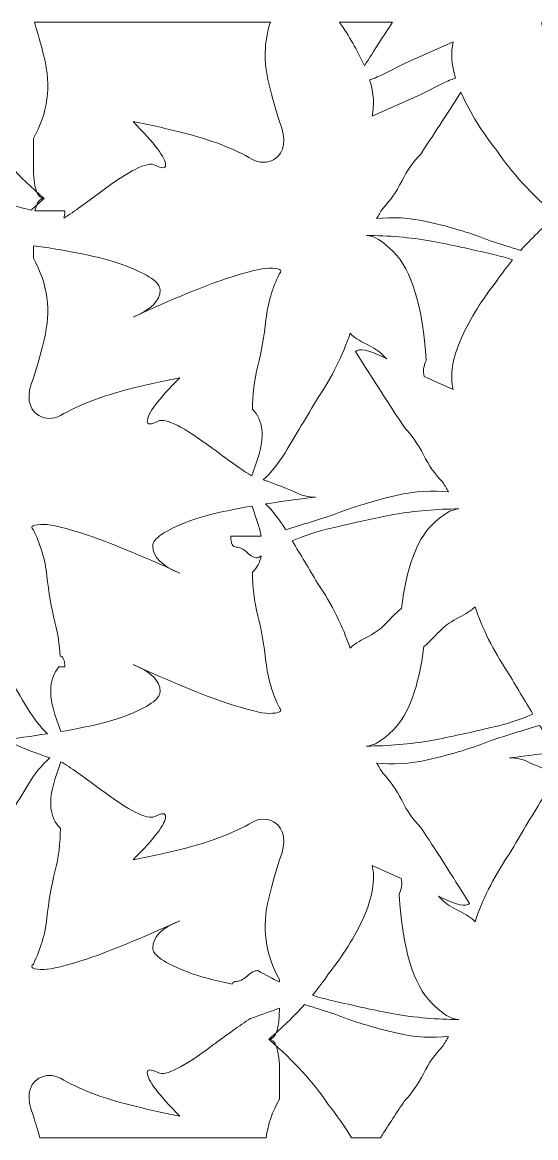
# Model space of a CAD drawing. Header units: millimetres. Extents: x -1200 to 1200, y -590 to 590.
# Drawn here: x -131 to 412, y -590 to 590 of the extents above; entities that cross this region are included whole.
import ezdxf

# ---------------------------------------------------------------- set-up
doc = ezdxf.new("R2010")
doc.units = ezdxf.units.MM
doc.header["$MEASUREMENT"] = 0
doc.layers.add('Layer 1', color=7, linetype='Continuous')

msp = doc.modelspace()

# ---------------------------------------------------------------- linework, layer by layer
at = {"layer": 'Layer 1', "color": 250, "lineweight": 20}
for points, knots in [([(-118.3018, 589.9734), (-118.3018, 589.9734), (131.3806, 589.9734), (131.3806, 589.9734), (124.5375, 569.4272), (123.9741, 547.8545), (129.5968, 525.2137), (133.3759, 509.9012), (137.1111, 496.4583), (141.0019, 484.9757), (148.6677, 465.8088), (146.7233, 452.4077), (135.2714, 444.8506), (127.6524, 440.9586), (120.0894, 440.9586), (112.3718, 444.8506), (93.1484, 456.2366), (68.2016, 465.8088), (37.5874, 473.4778), (22.4063, 477.3332), (5.1396, 481.162), (-13.9801, 484.9757), (8.9663, 461.9942), (20.4741, 446.6551), (20.4741, 438.9851), (20.4741, 435.2), (16.6972, 435.2), (8.9663, 438.9851), (1.2508, 442.8425), (-17.7581, 433.1787), (-48.3235, 410.3365), (-63.1832, 399.2507), (-76.012, 390.0242), (-87.2299, 382.6442), (-86.4804, 384.5627), (-86.1062, 387.235), (-86.1062, 390.6468), (-86.1062, 390.6468), (-117.6764, 390.6468), (-117.6764, 390.6468), (-115.854, 399.2863), (-112.612, 403.6533), (-108.0092, 403.6533), (-134.7886, 426.6968), (-155.7926, 449.713), (-171.0224, 472.6314), (-186.4679, 491.8258), (-198.9397, 511.9489), (-208.5092, 532.9844), (-217.8916, 554.0332), (-220.9852, 572.2887), (-217.2499, 587.5991), (-217.2499, 587.5991), (-219.2624, 586.6989), (-219.2624, 586.6989), (-218.8455, 586.4578), (-218.4713, 586.175), (-218.1398, 585.8475), (-237.412, 555.2244), (-254.5811, 528.414), (-269.9218, 505.4467), (-277.4848, 497.7787), (-284.2323, 488.1149), (-289.9567, 476.6943), (-295.7268, 465.2727), (-302.4316, 455.672), (-309.9947, 448.001), (-312.9021, 443.6868), (-314.3106, 441.0206), (-316.5754, 437.3199), (-299.8892, 439.0503), (-281.8639, 438.4226), (-261.2239, 433.6121), (-236.3391, 427.8372), (-214.3608, 421.1651), (-195.3458, 413.5226), (-172.674, 405.999), (-148.1218, 398.4989), (-122.0584, 391.0731), (-117.5666, 395.2651), (-112.8835, 399.4592), (-108.0092, 403.6533), (-115.5235, 403.6533), (-119.4143, 415.2885), (-119.4143, 438.1662), (-119.4143, 438.1662), (-119.4143, 466.9074), (-119.4143, 466.9074), (-104.1205, 493.7443), (-100.3974, 522.4366), (-108.0092, 553.0861), (-111.4262, 566.9328), (-114.8086, 579.2507), (-118.3018, 589.9734)], [0, 0, 0, 0, 0.032258065, 0.032258065, 0.032258065, 0.064516129, 0.064516129, 0.064516129, 0.096774194, 0.096774194, 0.096774194, 0.129032258, 0.129032258, 0.129032258, 0.161290323, 0.161290323, 0.161290323, 0.193548387, 0.193548387, 0.193548387, 0.225806452, 0.225806452, 0.225806452, 0.258064516, 0.258064516, 0.258064516, 0.290322581, 0.290322581, 0.290322581, 0.322580645, 0.322580645, 0.322580645, 0.35483871, 0.35483871, 0.35483871, 0.387096774, 0.387096774, 0.387096774, 0.419354839, 0.419354839, 0.419354839, 0.451612903, 0.451612903, 0.451612903, 0.483870968, 0.483870968, 0.483870968, 0.516129032, 0.516129032, 0.516129032, 0.548387097, 0.548387097, 0.548387097, 0.580645161, 0.580645161, 0.580645161, 0.612903226, 0.612903226, 0.612903226, 0.64516129, 0.64516129, 0.64516129, 0.677419355, 0.677419355, 0.677419355, 0.709677419, 0.709677419, 0.709677419, 0.741935484, 0.741935484, 0.741935484, 0.774193548, 0.774193548, 0.774193548, 0.806451613, 0.806451613, 0.806451613, 0.838709677, 0.838709677, 0.838709677, 0.870967742, 0.870967742, 0.870967742, 0.903225806, 0.903225806, 0.903225806, 0.935483871, 0.935483871, 0.935483871, 0.967741935, 0.967741935, 0.967741935, 1, 1, 1, 1]), ([(204.4331, 589.9734), (204.4331, 589.9734), (260.3511, 589.9734), (260.3511, 589.9734), (251.1091, 575.8155), (241.2589, 560.4327), (230.7497, 543.8303), (230.5351, 544.3246), (230.3186, 544.8191), (230.0968, 545.3154), (223.1023, 560.6911), (214.5569, 575.5795), (204.4331, 589.9734)], [0, 0, 0, 0, 0.25, 0.25, 0.25, 0.5, 0.5, 0.5, 0.75, 0.75, 0.75, 1, 1, 1, 1]), ([(418.2975, 589.9734), (418.2975, 589.9734), (512.9175, 589.9734), (512.9175, 589.9734), (517.1327, 588.7761), (521.468, 587.6195), (525.9243, 586.5036), (541.1053, 582.6482), (558.3721, 578.8194), (577.4918, 575.0057), (572.0867, 580.4194), (567.3162, 585.408), (563.1812, 589.9734), (563.1812, 589.9734), (681.2175, 589.9734), (681.2175, 589.9734), (667.3646, 564.0296), (664.201, 536.3678), (671.5209, 506.8952), (675.2999, 491.5827), (679.0351, 478.1398), (682.926, 466.6572), (690.5917, 447.4903), (688.6473, 434.0891), (677.1955, 426.5321), (669.5765, 422.6401), (662.0134, 422.6401), (654.2958, 426.5321), (635.0725, 437.9181), (610.1257, 447.4903), (579.5114, 455.1593), (564.3304, 459.0147), (547.0636, 462.8435), (527.944, 466.6572), (550.8904, 443.6756), (562.3982, 428.3366), (562.3982, 420.6667), (562.3982, 416.8815), (558.6213, 416.8815), (550.8904, 420.6667), (543.1748, 424.524), (524.166, 414.8602), (493.6006, 392.0181), (478.1063, 380.4581), (464.8188, 370.9194), (453.2643, 363.3888), (440.7253, 359.1164), (430.4836, 355.4706), (422.5168, 352.4351), (422.6969, 374.2448), (426.5795, 385.3348), (433.9149, 385.3348), (407.1355, 408.3783), (386.1314, 431.3945), (370.9016, 454.313), (355.4562, 473.5073), (342.9843, 493.6304), (333.4148, 514.6659), (333.1931, 515.1623), (332.9765, 515.6567), (332.7619, 516.1511), (317.2209, 491.5969), (303.1189, 469.7109), (290.2942, 450.5105), (282.7311, 442.8425), (275.9836, 433.1787), (270.2592, 421.7582), (264.4891, 410.3365), (257.7843, 400.7358), (250.2212, 393.0648), (247.3138, 388.7507), (245.9054, 386.0845), (243.6406, 382.3838), (260.3267, 384.1141), (278.3521, 383.4865), (298.9921, 378.6759), (323.8768, 372.901), (345.8552, 366.2289), (364.8701, 358.5864), (374.9186, 355.2519), (385.3361, 351.9224), (396.0904, 348.6012), (407.0654, 360.8304), (419.6725, 373.0801), (433.9149, 385.3348), (426.4006, 385.3348), (422.5098, 396.97), (422.5098, 419.8478), (422.5098, 419.8478), (422.5098, 448.5889), (422.5098, 448.5889), (437.8036, 475.4258), (441.5267, 504.1182), (433.9149, 534.7677), (430.1358, 550.0802), (426.4006, 563.5231), (422.5098, 575.0057), (420.3274, 580.4632), (418.9239, 585.4528), (418.2975, 589.9734)], [0, 0, 0, 0, 0.03030303, 0.03030303, 0.03030303, 0.060606061, 0.060606061, 0.060606061, 0.090909091, 0.090909091, 0.090909091, 0.121212121, 0.121212121, 0.121212121, 0.151515152, 0.151515152, 0.151515152, 0.181818182, 0.181818182, 0.181818182, 0.212121212, 0.212121212, 0.212121212, 0.242424242, 0.242424242, 0.242424242, 0.272727273, 0.272727273, 0.272727273, 0.303030303, 0.303030303, 0.303030303, 0.333333333, 0.333333333, 0.333333333, 0.363636364, 0.363636364, 0.363636364, 0.393939394, 0.393939394, 0.393939394, 0.424242424, 0.424242424, 0.424242424, 0.454545455, 0.454545455, 0.454545455, 0.484848485, 0.484848485, 0.484848485, 0.515151515, 0.515151515, 0.515151515, 0.545454545, 0.545454545, 0.545454545, 0.575757576, 0.575757576, 0.575757576, 0.606060606, 0.606060606, 0.606060606, 0.636363636, 0.636363636, 0.636363636, 0.666666667, 0.666666667, 0.666666667, 0.696969697, 0.696969697, 0.696969697, 0.727272727, 0.727272727, 0.727272727, 0.757575758, 0.757575758, 0.757575758, 0.787878788, 0.787878788, 0.787878788, 0.818181818, 0.818181818, 0.818181818, 0.848484848, 0.848484848, 0.848484848, 0.878787879, 0.878787879, 0.878787879, 0.909090909, 0.909090909, 0.909090909, 0.939393939, 0.939393939, 0.939393939, 0.96969697, 0.96969697, 0.96969697, 1, 1, 1, 1]), ([(327.2288, 531.0151), (322.8639, 545.3063), (321.9416, 558.0818), (324.6742, 569.2806), (324.6742, 569.2806), (273.2175, 546.2655), (273.2175, 546.2655), (273.2175, 546.2655), (250.1033, 534.7677), (250.1033, 534.7677), (244.8019, 532.1645), (240.1972, 530.2287), (236.2829, 528.9663), (240.6477, 514.6751), (241.5701, 501.8996), (238.8375, 490.7007), (238.8375, 490.7007), (290.2942, 513.7158), (290.2942, 513.7158), (290.2942, 513.7158), (313.4084, 525.2137), (313.4084, 525.2137), (318.7097, 527.8169), (323.3145, 529.7526), (327.2288, 531.0151)], [0, 0, 0, 0, 0.125, 0.125, 0.125, 0.25, 0.25, 0.25, 0.375, 0.375, 0.375, 0.5, 0.5, 0.5, 0.625, 0.625, 0.625, 0.75, 0.75, 0.75, 0.875, 0.875, 0.875, 1, 1, 1, 1]), ([(387.5806, 338.7298), (381.4117, 331.2632), (375.851, 323.8048), (370.9016, 316.3566), (355.4562, 297.1622), (342.9843, 277.0392), (333.4148, 256.0036), (324.0324, 234.9548), (320.9389, 216.6994), (324.6742, 201.3889), (324.6742, 201.3889), (293.945, 215.1329), (293.945, 215.1329), (292.5508, 220.7948), (293.2789, 226.5056), (296.1273, 232.2744), (292.3016, 289.5848), (280.8477, 328.0142), (261.5674, 347.18), (250.2212, 358.5864), (240.6081, 364.4233), (232.8365, 364.4233), (255.8999, 364.4233), (278.9114, 362.4021), (301.8487, 358.5864), (321.0121, 354.731), (343.0534, 350.0314), (367.7277, 344.1965), (374.285, 342.7062), (380.9022, 340.8833), (387.5806, 338.7298)], [0, 0, 0, 0, 0.1, 0.1, 0.1, 0.2, 0.2, 0.2, 0.3, 0.3, 0.3, 0.4, 0.4, 0.4, 0.5, 0.5, 0.5, 0.6, 0.6, 0.6, 0.7, 0.7, 0.7, 0.8, 0.8, 0.8, 0.9, 0.9, 0.9, 1, 1, 1, 1]), ([(-119.4143, 353.6609), (-74.5445, 347.294), (-42.3133, 340.3462), (-22.6242, 332.7393), (2.2748, 323.2636), (14.6897, 314.6161), (14.6897, 306.8688), (14.6897, 295.4156), (5.1396, 285.879), (-13.9801, 278.2049), (28.1287, 297.3627), (60.7016, 310.7282), (83.5362, 318.4572), (106.6993, 326.0367), (121.985, 329.8452), (129.5968, 329.8452), (141.0019, 329.8452), (144.9325, 327.9084), (141.0019, 324.0775), (133.3759, 308.8422), (128.5239, 292.5816), (126.6833, 275.4055), (124.8497, 257.9821), (121.985, 241.7805), (118.1023, 226.5189), (114.3182, 211.1615), (112.3718, 195.7605), (112.3718, 180.5873), (123.8257, 169.0731), (125.7081, 151.8461), (118.1023, 128.8351), (118.1023, 128.8351), (111.8419, 110.1697), (111.8419, 110.1697), (111.8419, 110.1697), (110.2473, 110.714), (110.2473, 110.714), (98.6927, 118.2446), (85.4053, 127.7833), (69.9111, 139.3432), (39.3457, 162.1854), (20.3368, 171.8492), (12.6213, 167.9918), (4.8904, 164.2067), (1.1135, 164.2067), (1.1135, 167.9918), (1.1135, 175.6618), (12.6213, 191.0008), (35.5677, 213.9823), (16.448, 210.1687), (-0.8188, 206.3398), (-15.9998, 202.4845), (-46.614, 194.8155), (-71.5608, 185.2432), (-90.7841, 173.8572), (-98.5018, 169.9652), (-106.0648, 169.9652), (-113.6838, 173.8572), (-125.1357, 181.4143), (-127.0801, 194.8155), (-119.4143, 213.9823), (-115.5235, 225.465), (-111.7883, 238.9078), (-108.0092, 254.2204), (-100.3974, 284.8699), (-104.1205, 313.5622), (-119.4143, 340.3991), (-119.4143, 340.3991), (-119.4143, 353.6609), (-119.4143, 353.6609)], [0, 0, 0, 0, 0.043478261, 0.043478261, 0.043478261, 0.086956522, 0.086956522, 0.086956522, 0.130434783, 0.130434783, 0.130434783, 0.173913043, 0.173913043, 0.173913043, 0.217391304, 0.217391304, 0.217391304, 0.260869565, 0.260869565, 0.260869565, 0.304347826, 0.304347826, 0.304347826, 0.347826087, 0.347826087, 0.347826087, 0.391304348, 0.391304348, 0.391304348, 0.434782609, 0.434782609, 0.434782609, 0.47826087, 0.47826087, 0.47826087, 0.52173913, 0.52173913, 0.52173913, 0.565217391, 0.565217391, 0.565217391, 0.608695652, 0.608695652, 0.608695652, 0.652173913, 0.652173913, 0.652173913, 0.695652174, 0.695652174, 0.695652174, 0.739130435, 0.739130435, 0.739130435, 0.782608696, 0.782608696, 0.782608696, 0.826086957, 0.826086957, 0.826086957, 0.869565217, 0.869565217, 0.869565217, 0.913043478, 0.913043478, 0.913043478, 0.956521739, 0.956521739, 0.956521739, 1, 1, 1, 1]), ([(126.1525, 80.4683), (142.0281, 82.926), (159.7077, 85.2991), (179.2005, 87.5931), (171.5328, 87.5931), (163.8162, 89.5665), (156.1982, 93.43), (150.1351, 96.3658), (139.3311, 100.5578), (123.721, 106.0529), (132.1271, 113.4757), (139.7978, 123.0277), (146.8291, 134.6721), (158.3206, 153.6853), (169.7745, 172.8563), (181.2202, 192.0079), (196.6037, 214.9589), (208.0555, 238.0025), (215.6186, 260.9372), (219.5643, 257.0615), (225.2877, 253.2825), (232.8365, 249.6072), (240.6081, 245.5962), (246.4555, 241.7521), (250.2212, 238.0025), (251.3988, 236.7961), (252.7687, 235.3902), (254.3378, 233.7952), (254.3378, 233.7952), (250.1033, 235.9019), (250.1033, 235.9019), (234.7687, 243.4325), (225.2613, 245.3775), (221.4355, 241.5995), (240.7077, 210.9764), (257.8768, 184.166), (273.2175, 161.1986), (280.7806, 153.5307), (287.5281, 143.8669), (293.2525, 132.4463), (299.0226, 121.0247), (305.7274, 111.424), (313.2904, 103.753), (316.1979, 99.4389), (317.6063, 96.7727), (319.8711, 93.0719), (303.185, 94.8022), (285.1595, 94.1746), (264.5195, 89.3641), (239.6348, 83.5892), (217.6565, 76.9171), (198.6416, 69.2745), (182.4568, 63.9035), (165.3152, 58.5437), (147.3487, 53.2163), (147.3487, 53.2163), (146.8291, 54.0759), (146.8291, 54.0759), (140.4823, 64.5871), (133.6128, 73.3933), (126.1525, 80.4683)], [0, 0, 0, 0, 0.05, 0.05, 0.05, 0.1, 0.1, 0.1, 0.15, 0.15, 0.15, 0.2, 0.2, 0.2, 0.25, 0.25, 0.25, 0.3, 0.3, 0.3, 0.35, 0.35, 0.35, 0.4, 0.4, 0.4, 0.45, 0.45, 0.45, 0.5, 0.5, 0.5, 0.55, 0.55, 0.55, 0.6, 0.6, 0.6, 0.65, 0.65, 0.65, 0.7, 0.7, 0.7, 0.75, 0.75, 0.75, 0.8, 0.8, 0.8, 0.85, 0.85, 0.85, 0.9, 0.9, 0.9, 0.95, 0.95, 0.95, 1, 1, 1, 1]), ([(-92.2994, -92.0265), (-92.2994, -92.0265), (-86.1062, -92.0265), (-86.1062, -92.0265), (-86.1062, -84.8682), (-87.7516, -80.962), (-91.0608, -80.4513), (-91.7207, -68.519), (-93.5553, -56.483), (-96.5147, -44.4745), (-100.3974, -29.2128), (-103.2621, -13.0112), (-105.0957, 4.4121), (-106.9363, 21.5883), (-111.7883, 37.8489), (-119.4143, 53.0841), (-123.3449, 56.9151), (-119.4143, 58.8519), (-108.0092, 58.8519), (-100.3974, 58.8519), (-85.1117, 55.0434), (-61.9486, 47.4639), (-39.114, 39.7349), (-6.5411, 26.3693), (35.5677, 7.2116), (16.448, 14.8856), (6.8979, 24.4223), (6.8979, 35.8754), (6.8979, 43.6228), (19.3128, 52.2703), (44.2118, 61.7459), (59.3612, 67.5992), (81.9355, 73.0617), (111.9793, 78.1703), (111.9793, 78.1703), (118.1023, 59.9129), (118.1023, 59.9129), (119.6725, 55.1614), (120.8379, 50.658), (121.5985, 46.3988), (121.5985, 46.3988), (89.4019, 46.3988), (89.4019, 46.3988), (89.4019, 38.7023), (91.3036, 34.7656), (95.1314, 34.7656), (98.9094, 34.7656), (102.7982, 32.8959), (106.6382, 29.1454), (110.5291, 25.3043), (114.3548, 23.3898), (118.0718, 23.3898), (119.2779, 24.0774), (120.4809, 24.756), (121.684, 25.4243), (120.2195, 18.685), (117.1179, 12.9326), (112.3718, 8.1606), (112.3718, -7.0125), (114.3182, -22.4136), (118.1023, -37.7709), (121.985, -53.0325), (124.8497, -69.2341), (126.6833, -86.6575), (128.5239, -103.8336), (133.3759, -120.0942), (141.0019, -135.3295), (144.9325, -139.1604), (141.0019, -141.0972), (129.5968, -141.0972), (121.985, -141.0972), (106.6993, -137.2887), (83.5362, -129.7092), (60.7016, -121.9802), (28.1287, -108.6147), (-13.9801, -89.457), (5.1396, -97.131), (14.6897, -106.6677), (14.6897, -118.1208), (14.6897, -125.8681), (2.2748, -134.5157), (-22.6242, -143.9913), (-37.7736, -149.8445), (-60.3479, -155.3071), (-90.3916, -160.4157), (-90.3916, -160.4157), (-96.5147, -142.1583), (-96.5147, -142.1583), (-103.7716, -120.2021), (-102.3906, -103.5122), (-92.2994, -92.0265)], [0, 0, 0, 0, 0.033333333, 0.033333333, 0.033333333, 0.066666667, 0.066666667, 0.066666667, 0.1, 0.1, 0.1, 0.133333333, 0.133333333, 0.133333333, 0.166666667, 0.166666667, 0.166666667, 0.2, 0.2, 0.2, 0.233333333, 0.233333333, 0.233333333, 0.266666667, 0.266666667, 0.266666667, 0.3, 0.3, 0.3, 0.333333333, 0.333333333, 0.333333333, 0.366666667, 0.366666667, 0.366666667, 0.4, 0.4, 0.4, 0.433333333, 0.433333333, 0.433333333, 0.466666667, 0.466666667, 0.466666667, 0.5, 0.5, 0.5, 0.533333333, 0.533333333, 0.533333333, 0.566666667, 0.566666667, 0.566666667, 0.6, 0.6, 0.6, 0.633333333, 0.633333333, 0.633333333, 0.666666667, 0.666666667, 0.666666667, 0.7, 0.7, 0.7, 0.733333333, 0.733333333, 0.733333333, 0.766666667, 0.766666667, 0.766666667, 0.8, 0.8, 0.8, 0.833333333, 0.833333333, 0.833333333, 0.866666667, 0.866666667, 0.866666667, 0.9, 0.9, 0.9, 0.933333333, 0.933333333, 0.933333333, 0.966666667, 0.966666667, 0.966666667, 1, 1, 1, 1]), ([(154.4491, 41.4388), (168.4931, 47.3286), (182.2667, 51.8116), (195.7839, 54.8846), (220.4582, 60.7195), (242.4996, 65.4192), (261.6629, 69.2745), (284.6003, 73.0902), (307.6117, 75.1115), (330.6751, 75.1115), (322.9036, 75.1115), (313.2904, 69.2745), (301.9443, 57.8682), (285.8511, 41.8711), (275.2118, 12.4494), (269.9094, -30.168), (269.9094, -30.168), (267.4596, -32.0295), (267.4596, -32.0295), (259.623, -39.609), (253.9555, -45.4276), (250.2212, -49.2545), (246.4555, -53.0041), (240.6081, -56.8482), (232.8365, -60.8592), (225.2877, -64.5345), (219.5643, -68.3136), (215.6186, -72.1892), (208.0555, -49.2545), (196.6037, -26.2109), (181.2202, -3.2599), (172.3066, 11.6559), (163.387, 26.5829), (154.4491, 41.4388)], [0, 0, 0, 0, 0.090909091, 0.090909091, 0.090909091, 0.181818182, 0.181818182, 0.181818182, 0.272727273, 0.272727273, 0.272727273, 0.363636364, 0.363636364, 0.363636364, 0.454545455, 0.454545455, 0.454545455, 0.545454545, 0.545454545, 0.545454545, 0.636363636, 0.636363636, 0.636363636, 0.727272727, 0.727272727, 0.727272727, 0.818181818, 0.818181818, 0.818181818, 0.909090909, 0.909090909, 0.909090909, 1, 1, 1, 1]), ([(293.6022, -70.3959), (293.6022, -70.3959), (296.0521, -68.5343), (296.0521, -68.5343), (303.8887, -60.9548), (309.5561, -55.1362), (313.2904, -51.3093), (317.0562, -47.5598), (322.9036, -43.7156), (330.6751, -39.7047), (338.224, -36.0293), (343.9474, -32.2503), (347.8931, -28.3746), (355.4562, -51.3093), (366.908, -74.353), (382.2915, -97.304), (391.205, -112.2198), (400.1246, -127.1468), (409.0626, -142.0026), (395.0186, -147.8924), (381.245, -152.3754), (367.7277, -155.4485), (343.0534, -161.2834), (321.0121, -165.9831), (301.8487, -169.8384), (278.9114, -173.6541), (255.8999, -175.6754), (232.8365, -175.6754), (240.6081, -175.6754), (250.2212, -169.8384), (261.5674, -158.432), (277.6606, -142.4349), (288.2999, -113.0132), (293.6022, -70.3959)], [0, 0, 0, 0, 0.090909091, 0.090909091, 0.090909091, 0.181818182, 0.181818182, 0.181818182, 0.272727273, 0.272727273, 0.272727273, 0.363636364, 0.363636364, 0.363636364, 0.454545455, 0.454545455, 0.454545455, 0.545454545, 0.545454545, 0.545454545, 0.636363636, 0.636363636, 0.636363636, 0.727272727, 0.727272727, 0.727272727, 0.818181818, 0.818181818, 0.818181818, 0.909090909, 0.909090909, 0.909090909, 1, 1, 1, 1]), ([(-385.1533, -385.4043), (-385.1533, -385.4043), (-381.0154, -385.8956), (-381.0154, -385.8956), (-382.6008, -385.8956), (-384.1882, -385.98), (-385.7767, -386.1479), (-391.2407, -392.6572), (-397.1676, -399.1747), (-403.557, -405.6952), (-383.9025, -415.2878), (-364.7797, -422.204), (-346.1401, -426.4419), (-321.4658, -432.2767), (-299.4245, -436.9764), (-280.2611, -440.8318), (-257.3238, -444.6474), (-234.3123, -446.6687), (-211.249, -446.6687), (-219.0205, -446.6687), (-228.6336, -440.8318), (-239.9798, -429.4254), (-259.2601, -410.2596), (-270.714, -371.8302), (-274.5398, -314.5198), (-270.714, -306.7725), (-270.714, -299.1309), (-274.5398, -291.5697), (-277.7258, -283.1968), (-281.1337, -277.6529), (-284.4723, -272.8769), (-270.714, -283.5753), (-257.3238, -294.3722), (-245.872, -303.0229), (-238.0354, -310.6024), (-232.3679, -316.421), (-228.6336, -320.2479), (-224.8679, -323.9974), (-219.0205, -327.8416), (-211.249, -331.8526), (-203.7001, -335.5278), (-197.9767, -339.3069), (-194.031, -343.1826), (-186.4679, -320.2479), (-175.016, -297.2043), (-159.6326, -274.2532), (-148.1869, -255.1016), (-136.733, -235.9307), (-125.2415, -216.9174), (-118.2102, -205.273), (-110.5395, -195.7211), (-102.1333, -188.2983), (-117.7425, -182.8031), (-128.5475, -178.6111), (-134.6106, -175.6754), (-142.2285, -171.8119), (-149.9452, -169.8384), (-157.613, -169.8384), (-138.1201, -167.5445), (-120.4405, -165.1713), (-104.5649, -162.7137), (-112.0252, -155.6387), (-118.8947, -146.8325), (-125.2415, -136.3213), (-132.5736, -124.1897), (-139.8906, -111.9939), (-147.1995, -99.7809), (-164.0228, -104.8), (-180.1089, -109.8456), (-195.3458, -114.9023), (-214.3608, -122.5448), (-236.3391, -129.2169), (-261.2239, -134.9918), (-281.8639, -139.8023), (-299.8892, -140.4299), (-316.5754, -138.6996), (-314.3106, -142.4003), (-312.9021, -145.0665), (-309.9947, -149.3807), (-302.4316, -157.0517), (-295.7268, -166.6524), (-289.9567, -178.074), (-284.2323, -189.4946), (-277.4848, -199.1584), (-269.9218, -206.8264), (-254.5811, -229.7937), (-237.412, -256.6041), (-218.1398, -287.2272), (-221.9655, -291.0052), (-231.473, -289.0603), (-246.8075, -281.5296), (-246.8075, -281.5296), (-269.9218, -270.0317), (-269.9218, -270.0317), (-269.9218, -270.0317), (-321.3784, -247.0166), (-321.3784, -247.0166), (-317.6432, -262.3271), (-320.7367, -280.5825), (-330.1191, -301.6313), (-339.6885, -322.6668), (-352.1604, -342.79), (-367.6059, -361.9843), (-372.7862, -369.7804), (-378.6357, -377.5878), (-385.1533, -385.4043)], [0, 0, 0, 0, 0.028571429, 0.028571429, 0.028571429, 0.057142857, 0.057142857, 0.057142857, 0.085714286, 0.085714286, 0.085714286, 0.114285714, 0.114285714, 0.114285714, 0.142857143, 0.142857143, 0.142857143, 0.171428571, 0.171428571, 0.171428571, 0.2, 0.2, 0.2, 0.228571429, 0.228571429, 0.228571429, 0.257142857, 0.257142857, 0.257142857, 0.285714286, 0.285714286, 0.285714286, 0.314285714, 0.314285714, 0.314285714, 0.342857143, 0.342857143, 0.342857143, 0.371428571, 0.371428571, 0.371428571, 0.4, 0.4, 0.4, 0.428571429, 0.428571429, 0.428571429, 0.457142857, 0.457142857, 0.457142857, 0.485714286, 0.485714286, 0.485714286, 0.514285714, 0.514285714, 0.514285714, 0.542857143, 0.542857143, 0.542857143, 0.571428571, 0.571428571, 0.571428571, 0.6, 0.6, 0.6, 0.628571429, 0.628571429, 0.628571429, 0.657142857, 0.657142857, 0.657142857, 0.685714286, 0.685714286, 0.685714286, 0.714285714, 0.714285714, 0.714285714, 0.742857143, 0.742857143, 0.742857143, 0.771428571, 0.771428571, 0.771428571, 0.8, 0.8, 0.8, 0.828571429, 0.828571429, 0.828571429, 0.857142857, 0.857142857, 0.857142857, 0.885714286, 0.885714286, 0.885714286, 0.914285714, 0.914285714, 0.914285714, 0.942857143, 0.942857143, 0.942857143, 0.971428571, 0.971428571, 0.971428571, 1, 1, 1, 1]), ([(416.1629, -153.7802), (416.1629, -153.7802), (416.6826, -154.6398), (416.6826, -154.6398), (423.0294, -165.151), (429.8989, -173.9572), (437.3592, -181.0321), (421.4836, -183.4898), (403.804, -185.8631), (384.3111, -188.1569), (391.9789, -188.1569), (399.6955, -190.1304), (407.3135, -193.9938), (413.3766, -196.9296), (424.1816, -201.1217), (439.7907, -206.6168), (431.3846, -214.0397), (423.7138, -223.5915), (416.6826, -235.2359), (405.1911, -254.2492), (393.7372, -273.4201), (382.2915, -292.5718), (366.908, -315.5228), (355.4562, -338.5663), (347.8931, -361.5011), (343.9474, -357.6254), (338.224, -353.8464), (330.6751, -350.171), (322.9036, -346.16), (317.0562, -342.3159), (313.2904, -338.5663), (312.1128, -337.3599), (310.7429, -335.9541), (309.1738, -334.3591), (309.1738, -334.3591), (313.4084, -336.4657), (313.4084, -336.4657), (328.743, -343.9964), (338.2504, -345.9413), (342.0762, -342.1633), (322.8039, -311.5403), (305.6348, -284.7298), (290.2942, -261.7625), (282.7311, -254.0945), (275.9836, -244.4307), (270.2592, -233.0102), (264.4891, -221.5886), (257.7843, -211.9879), (250.2212, -204.3168), (247.3138, -200.0027), (245.9054, -197.3365), (243.6406, -193.6358), (260.3267, -195.3661), (278.3521, -194.7385), (298.9921, -189.9279), (323.8768, -184.153), (345.8552, -177.481), (364.8701, -169.8384), (381.0548, -164.4674), (398.1965, -159.1075), (416.1629, -153.7802)], [0, 0, 0, 0, 0.05, 0.05, 0.05, 0.1, 0.1, 0.1, 0.15, 0.15, 0.15, 0.2, 0.2, 0.2, 0.25, 0.25, 0.25, 0.3, 0.3, 0.3, 0.35, 0.35, 0.35, 0.4, 0.4, 0.4, 0.45, 0.45, 0.45, 0.5, 0.5, 0.5, 0.55, 0.55, 0.55, 0.6, 0.6, 0.6, 0.65, 0.65, 0.65, 0.7, 0.7, 0.7, 0.75, 0.75, 0.75, 0.8, 0.8, 0.8, 0.85, 0.85, 0.85, 0.9, 0.9, 0.9, 0.95, 0.95, 0.95, 1, 1, 1, 1]), ([(-90.2543, -192.4151), (-90.2543, -192.4151), (-88.6598, -192.9593), (-88.6598, -192.9593), (-77.1052, -200.4899), (-63.8178, -210.0286), (-48.3235, -221.5886), (-17.7581, -244.4307), (1.2508, -254.0945), (8.9663, -250.2371), (16.6972, -246.452), (20.4741, -246.452), (20.4741, -250.2371), (20.4741, -257.9072), (8.9663, -273.2462), (-13.9801, -296.2277), (5.1396, -292.414), (22.4063, -288.5852), (37.5874, -284.7298), (68.2016, -277.0609), (93.1484, -267.4886), (112.3718, -256.1026), (120.0894, -252.2106), (127.6524, -252.2106), (135.2714, -256.1026), (146.7233, -263.6597), (148.6677, -277.0609), (141.0019, -296.2277), (137.1111, -307.7104), (133.3759, -321.1532), (129.5968, -336.4657), (121.985, -367.1152), (125.7081, -395.8076), (141.0019, -422.6445), (141.0019, -422.6445), (141.0019, -425.2842), (141.0019, -425.2842), (133.4379, -421.6761), (125.7955, -417.6701), (118.0718, -413.2655), (114.3548, -413.2655), (110.5291, -415.1799), (106.6382, -419.021), (102.7982, -422.7717), (98.9094, -424.6413), (95.1314, -424.6413), (93.2368, -424.6413), (91.8152, -425.6067), (90.8613, -427.513), (71.1223, -423.5468), (55.5762, -419.375), (44.2118, -414.9847), (19.3128, -405.509), (6.8979, -396.8614), (6.8979, -389.1141), (6.8979, -377.661), (16.448, -368.1244), (35.5677, -360.4503), (-6.5411, -379.608), (-39.114, -392.9736), (-61.9486, -400.7026), (-85.1117, -408.2821), (-100.3974, -412.0906), (-108.0092, -412.0906), (-119.4143, -412.0906), (-123.3449, -410.1538), (-119.4143, -406.3228), (-111.7883, -391.0876), (-106.9363, -374.8269), (-105.0957, -357.6509), (-103.2621, -340.2275), (-100.3974, -324.0259), (-96.5147, -308.7642), (-92.7306, -293.4069), (-90.7841, -278.0059), (-90.7841, -262.8327), (-102.2381, -251.3185), (-104.1205, -234.0915), (-96.5147, -211.0805), (-96.5147, -211.0805), (-90.2543, -192.4151), (-90.2543, -192.4151)], [0, 0, 0, 0, 0.037037037, 0.037037037, 0.037037037, 0.074074074, 0.074074074, 0.074074074, 0.111111111, 0.111111111, 0.111111111, 0.148148148, 0.148148148, 0.148148148, 0.185185185, 0.185185185, 0.185185185, 0.222222222, 0.222222222, 0.222222222, 0.259259259, 0.259259259, 0.259259259, 0.296296296, 0.296296296, 0.296296296, 0.333333333, 0.333333333, 0.333333333, 0.37037037, 0.37037037, 0.37037037, 0.407407407, 0.407407407, 0.407407407, 0.444444444, 0.444444444, 0.444444444, 0.481481481, 0.481481481, 0.481481481, 0.518518519, 0.518518519, 0.518518519, 0.555555556, 0.555555556, 0.555555556, 0.592592593, 0.592592593, 0.592592593, 0.62962963, 0.62962963, 0.62962963, 0.666666667, 0.666666667, 0.666666667, 0.703703704, 0.703703704, 0.703703704, 0.740740741, 0.740740741, 0.740740741, 0.777777778, 0.777777778, 0.777777778, 0.814814815, 0.814814815, 0.814814815, 0.851851852, 0.851851852, 0.851851852, 0.888888889, 0.888888889, 0.888888889, 0.925925926, 0.925925926, 0.925925926, 0.962962963, 0.962962963, 0.962962963, 1, 1, 1, 1]), ([(269.5667, -315.6967), (270.9609, -321.3587), (270.2328, -327.0695), (267.3843, -332.8383), (271.2101, -390.1487), (282.664, -428.5781), (301.9443, -447.7439), (313.2904, -459.1503), (322.9036, -464.9872), (330.6751, -464.9872), (307.6117, -464.9872), (284.6003, -462.966), (261.6629, -459.1503), (242.4996, -455.2949), (220.4582, -450.5953), (195.7839, -444.7603), (189.2277, -443.2701), (182.6094, -441.4472), (175.9311, -439.2937), (182.1009, -431.8282), (187.6605, -424.3687), (192.61, -416.9204), (208.0555, -397.7261), (220.5274, -377.603), (230.0968, -356.5675), (239.4792, -335.5187), (242.5728, -317.2633), (238.8375, -301.9528), (238.8375, -301.9528), (269.5667, -315.6967), (269.5667, -315.6967)], [0, 0, 0, 0, 0.1, 0.1, 0.1, 0.2, 0.2, 0.2, 0.3, 0.3, 0.3, 0.4, 0.4, 0.4, 0.5, 0.5, 0.5, 0.6, 0.6, 0.6, 0.7, 0.7, 0.7, 0.8, 0.8, 0.8, 0.9, 0.9, 0.9, 1, 1, 1, 1]), ([(247.7582, -590.0266), (247.7582, -590.0266), (216.9812, -590.0266), (216.9812, -590.0266), (209.8942, -577.9845), (201.7758, -566.2669), (192.61, -554.8768), (177.3802, -531.9583), (156.3762, -508.9422), (129.5968, -485.8986), (136.9321, -485.8986), (140.8148, -474.8086), (140.9949, -452.999), (133.028, -456.0344), (122.7864, -459.6802), (110.2473, -463.9527), (98.6927, -471.4833), (85.4053, -481.022), (69.9111, -492.5819), (39.3457, -515.4241), (20.3368, -525.0879), (12.6213, -521.2305), (4.8904, -517.4454), (1.1135, -517.4454), (1.1135, -521.2305), (1.1135, -528.9005), (12.6213, -544.2395), (35.5677, -567.221), (16.448, -563.4074), (-0.8188, -559.5785), (-15.9998, -555.7232), (-46.614, -548.0542), (-71.5608, -538.4819), (-90.7841, -527.0959), (-98.5018, -523.204), (-106.0648, -523.204), (-113.6838, -527.0959), (-125.1357, -534.653), (-127.0801, -548.0542), (-119.4143, -567.221), (-117.0764, -574.122), (-114.7943, -581.73), (-112.5255, -590.0266), (-112.5255, -590.0266), (126.8186, -590.0266), (126.8186, -590.0266), (128.7772, -575.9469), (133.4948, -562.3261), (141.0019, -549.1528), (141.0019, -549.1528), (141.0019, -520.4116), (141.0019, -520.4116), (141.0019, -497.5338), (137.1111, -485.8986), (129.5968, -485.8986), (143.8392, -473.6429), (156.4483, -461.3953), (167.4233, -449.166), (178.1775, -452.4863), (188.5942, -455.8157), (198.6416, -459.1503), (217.6565, -466.7928), (239.6348, -473.4649), (264.5195, -479.2397), (285.1595, -484.0503), (303.185, -484.678), (319.8711, -482.9476), (317.6063, -486.6483), (316.1979, -489.3145), (313.2904, -493.6286), (305.7274, -501.2997), (299.0226, -510.9004), (293.2525, -522.322), (287.5281, -533.7426), (280.7806, -543.4064), (273.2175, -551.0744), (265.2385, -563.0198), (256.7653, -576.0059), (247.7582, -590.0266)], [0, 0, 0, 0, 0.038461538, 0.038461538, 0.038461538, 0.076923077, 0.076923077, 0.076923077, 0.115384615, 0.115384615, 0.115384615, 0.153846154, 0.153846154, 0.153846154, 0.192307692, 0.192307692, 0.192307692, 0.230769231, 0.230769231, 0.230769231, 0.269230769, 0.269230769, 0.269230769, 0.307692308, 0.307692308, 0.307692308, 0.346153846, 0.346153846, 0.346153846, 0.384615385, 0.384615385, 0.384615385, 0.423076923, 0.423076923, 0.423076923, 0.461538462, 0.461538462, 0.461538462, 0.5, 0.5, 0.5, 0.538461538, 0.538461538, 0.538461538, 0.576923077, 0.576923077, 0.576923077, 0.615384615, 0.615384615, 0.615384615, 0.653846154, 0.653846154, 0.653846154, 0.692307692, 0.692307692, 0.692307692, 0.730769231, 0.730769231, 0.730769231, 0.769230769, 0.769230769, 0.769230769, 0.807692308, 0.807692308, 0.807692308, 0.846153846, 0.846153846, 0.846153846, 0.884615385, 0.884615385, 0.884615385, 0.923076923, 0.923076923, 0.923076923, 0.961538462, 0.961538462, 0.961538462, 1, 1, 1, 1])]:
    msp.add_open_spline(points, degree=3, knots=knots, dxfattribs=at)

doc.saveas('drawing.dxf')
